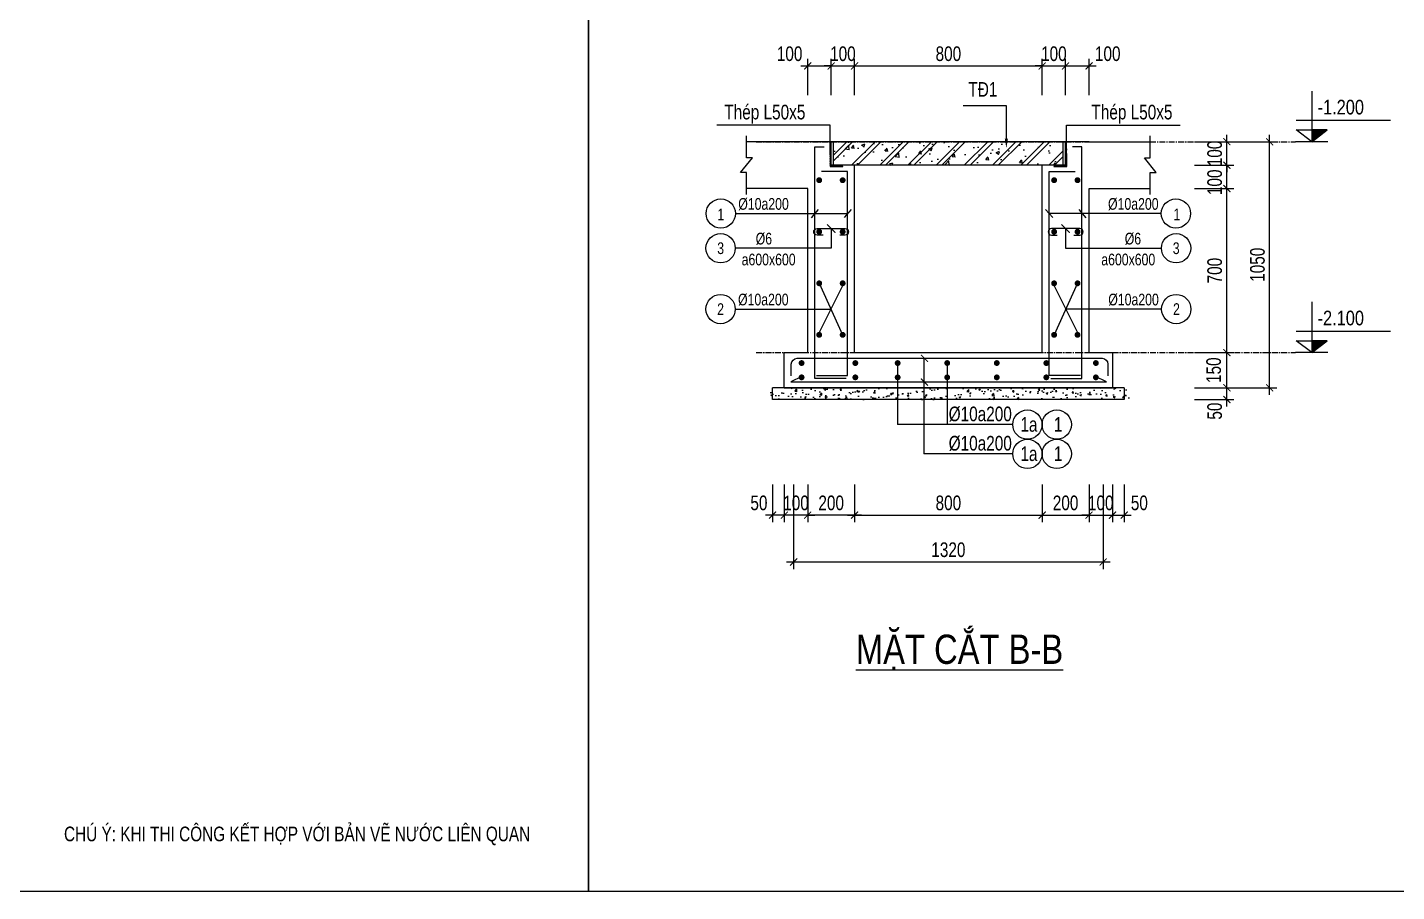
# Model space of a CAD drawing. Extents: x -165145 to 691808, y -202842 to 311040.
# Drawn here: x 222421 to 228262, y -181747 to -178058 of the extents above; entities that cross this region are included whole.
import ezdxf
from ezdxf.enums import TextEntityAlignment as Align

# ---------------------------------------------------------------- set-up
doc = ezdxf.new("R2010")
doc.units = 0
doc.header["$LTSCALE"] = 10
doc.header["$MEASUREMENT"] = 0
doc.linetypes.add('111$0$CONTINOUS', pattern=[0])
doc.linetypes.add('CENTER', pattern=[2, 1.25, -0.25, 0.25, -0.25])
doc.layers.get('0').update_dxf_attribs({"linetype": 'CONTINUOUS'})
doc.layers.get('Defpoints').update_dxf_attribs({"color": 5, "linetype": 'CONTINUOUS'})
for name, color, linetype in [('111$0$BE', 6, 'CONTINUOUS'), ('6', 6, 'CONTINUOUS'), ('GE_KC_CHI', 1, 'CONTINUOUS'), ('GE_KC_STEEL', 6, 'CONTINUOUS'), ('GE_KC_TEXT_TK', 4, 'CONTINUOUS'), ('KCS_CHI', 1, 'CONTINUOUS')]:
    doc.layers.add(name, color=color, linetype=linetype)
for name, color, linetype, lineweight in [('111$0$hatch', 8, 'CONTINUOUS', 5), ('GE_KC_CHAMTHEP', 6, 'CONTINUOUS', 20), ('GE_KC_DIM', 1, 'CONTINUOUS', 20), ('GE_KC_GHICHU', 4, 'CONTINUOUS', 20), ('GE_KC_NETMANH', 8, 'CONTINUOUS', 20), ('GE_KC_NETTHAY', 2, 'CONTINUOUS', 20), ('GE_KC_TEXT', 4, 'CONTINUOUS', 20), ('KC-HATCH', 8, 'CONTINUOUS', 20), ('KC-NETMANH', 8, 'CONTINUOUS', 20), ('KC-NETTHAY COT', 2, 'CONTINUOUS', 20), ('KT-NetTruc', 5, 'CENTER', 15)]:
    doc.layers.add(name, color=color, linetype=linetype, lineweight=lineweight)
doc.styles.add('1-vni', font='')
doc.styles.add('BAU Dim', font='simplex.shx', dxfattribs={"width": 0.7})
doc.styles.add('GE_KC-Arial', font='arial.ttf', dxfattribs={"width": 0.75})
doc.styles.add('GE_KC_BIGTEXT', font='arial.ttf', dxfattribs={"width": 0.75})
doc.styles.add('GE_KC_SMTEXT', font='arial.ttf', dxfattribs={"width": 0.7})
doc.styles.add('GE_KC_TEXT', font='arial.ttf', dxfattribs={"width": 0.8})
doc.styles.add('P_ARIAL', font='arial.ttf')
doc.styles.add('VNCC-Arial', font='arial.ttf', dxfattribs={"width": 0.8})
doc.styles.get('1-vni').set_extended_font_data('VNI-Helve-Condense')
doc.dimstyles.new('Copy of DIM100', dxfattribs={"dimtxt": 90, "dimasz": 25, "dimexe": 30, "dimexo": 0, "dimgap": 25, "dimtad": 1, "dimdec": 0, "dimrnd": 5, "dimzin": 0, "dimdsep": 46, "dimtxsty": '1-vni', "dimblk": 'ARCHTICK', "dimblk1": 'OBLIQUE', "dimblk2": 'ARCHTICK', "dimcen": 75, "dimdle": 60, "dimclrd": 256, "dimclre": 256, "dimclrt": 3, "dimadec": 0, "dimazin": 0, "dimtfac": 1, "dimtdec": 0, "dimtix": 1, "dimtmove": 2, "dimatfit": 3, "dimfxl": 1, "dimtvp": 0.833333, "dimtolj": 1, "dimtzin": 0, "dimarcsym": 1})
doc.dimstyles.new('GE_KC_DIM25', dxfattribs={"dimscale": 25, "dimtxt": 2.5, "dimasz": 1.2, "dimexe": 1.2, "dimexo": 0, "dimgap": 0.8, "dimtad": 1, "dimdec": 0, "dimzin": 1, "dimdsep": 46, "dimtxsty": 'GE_KC-Arial', "dimblk": 'ARCHTICK', "dimcen": 1.2, "dimdle": 1.2, "dimclrd": 1, "dimclre": 1, "dimclrt": 4, "dimadec": 0, "dimazin": 0, "dimtfac": 1, "dimtdec": 0, "dimtix": 1, "dimtmove": 2, "dimatfit": 3, "dimfxl": 0.15, "dimtvp": 0.833333, "dimtolj": 1, "dimtzin": 0, "dimarcsym": 0})
doc.dimstyles.new('GE_KC_DIM30', dxfattribs={"dimscale": 30, "dimtxt": 2, "dimasz": 1.2, "dimexe": 1.2, "dimexo": 0, "dimgap": 0.8, "dimtad": 1, "dimdec": 0, "dimzin": 1, "dimdsep": 46, "dimtxsty": 'GE_KC-Arial', "dimblk": 'ARCHTICK', "dimcen": 1.2, "dimdle": 1.2, "dimclrd": 1, "dimclre": 1, "dimclrt": 4, "dimadec": 0, "dimazin": 0, "dimtfac": 1, "dimtdec": 0, "dimtix": 1, "dimtmove": 2, "dimatfit": 3, "dimfxl": 0.15, "dimtvp": 0.833333, "dimtolj": 1, "dimtzin": 0, "dimarcsym": 0})

# ---------------------------------------------------------------- blocks, each defined once
blk = doc.blocks.new('_ArchTick')
at = {"color": 0, "linetype": 'ByBlock', "const_width": 0.15}
blk.add_lwpolyline([(-0.5, -0.5), (0.5, 0.5)], dxfattribs=at)
blk = doc.blocks.new('*D3333')
at = {"layer": 'Defpoints', "color": 0, "transparency": 16777216}
for p in [(225949.5, -180009.3, 0), (226749.5, -180009.3, 0), (226749.5, -180140)]:
    blk.add_point(p, dxfattribs=at)
at = {"layer": 'GE_KC_DIM', "color": 1, "lineweight": -2, "transparency": 16777216}
for p, q in [((225949.5, -180009.3), (225949.5, -180170)), ((226749.5, -180009.3), (226749.5, -180170)), ((225919.5, -180140), (226779.5, -180140))]:
    blk.add_line(p, q, dxfattribs=at)
at = {"layer": 'GE_KC_DIM', "color": 1, "lineweight": -2, "transparency": 16777216, "xscale": 30, "yscale": 30, "zscale": 30, "rotation": 180}
blk.add_blockref('_ArchTick', (225949.5, -180140), dxfattribs=at)
at = {"layer": 'GE_KC_DIM', "color": 1, "lineweight": -2, "transparency": 16777216, "xscale": 30, "yscale": 30, "zscale": 30}
blk.add_blockref('_ArchTick', (226749.5, -180140), dxfattribs=at)
at = {"layer": 'GE_KC_DIM', "color": 4, "transparency": 16777216, "insert": (226349.5, -180088.1), "char_height": 62.5, "attachment_point": 5, "style": 'GE_KC-Arial'}
blk.add_mtext('\\A1;800', dxfattribs=at)
blk = doc.blocks.new('*D3336')
at = {"layer": 'Defpoints', "color": 0, "transparency": 16777216}
for p in [(227400, -179596.5, 0), (227537.6, -179596.5), (227400, -179646.5, 0)]:
    blk.add_point(p, dxfattribs=at)
at = {"layer": 'GE_KC_DIM', "color": 1, "lineweight": -2, "transparency": 16777216}
for p, q in [((227400, -179596.5), (227567.6, -179596.5)), ((227537.6, -179676.5), (227537.6, -179566.5)), ((227400, -179646.5), (227567.6, -179646.5))]:
    blk.add_line(p, q, dxfattribs=at)
at = {"layer": 'GE_KC_DIM', "color": 1, "lineweight": -2, "transparency": 16777216, "xscale": 30, "yscale": 30, "zscale": 30}
for p, rotation in [((227537.6, -179596.5), 90), ((227537.6, -179646.5), 270)]:
    blk.add_blockref('_ArchTick', p, dxfattribs=dict(at, rotation=rotation))
at = {"layer": 'GE_KC_DIM', "color": 4, "transparency": 16777216, "insert": (227485.7, -179696.1), "char_height": 62.5, "attachment_point": 5, "rotation": 90, "style": 'GE_KC-Arial'}
blk.add_mtext('\\A1;50', dxfattribs=at)
blk = doc.blocks.new('*D3337')
at = {"layer": 'Defpoints', "color": 0, "transparency": 16777216}
for p in [(227400, -179446.5, 0), (227537.6, -179446.5), (227400, -179596.5, 0)]:
    blk.add_point(p, dxfattribs=at)
at = {"layer": 'GE_KC_DIM', "color": 1, "lineweight": -2, "transparency": 16777216}
for p, q in [((227537.6, -179626.5), (227537.6, -179416.5)), ((227400, -179446.5), (227567.6, -179446.5)), ((227400, -179596.5), (227567.6, -179596.5))]:
    blk.add_line(p, q, dxfattribs=at)
at = {"layer": 'GE_KC_DIM', "color": 1, "lineweight": -2, "transparency": 16777216, "xscale": 30, "yscale": 30, "zscale": 30}
for p, rotation in [((227537.6, -179446.5), 90), ((227537.6, -179596.5), 270)]:
    blk.add_blockref('_ArchTick', p, dxfattribs=dict(at, rotation=rotation))
at = {"layer": 'GE_KC_DIM', "color": 4, "transparency": 16777216, "insert": (227481.5, -179521.5), "char_height": 62.5, "attachment_point": 5, "rotation": 90, "style": 'GE_KC-Arial'}
blk.add_mtext('\\A1;150', dxfattribs=at)
blk = doc.blocks.new('chamthep')
at = {"layer": 'GE_KC_CHAMTHEP', "color": 6, "const_width": 0.576}
blk.add_lwpolyline([(473365.59, -976833.95, 1), (473366.16, -976833.95, 1)], format="xyb", close=True, dxfattribs=at)
blk = doc.blocks.new('*D3354')
at = {"layer": 'Defpoints', "color": 0, "transparency": 16777216}
for p in [(225689.5, -180009.3), (227009.5, -180009.3), (227009.5, -180340)]:
    blk.add_point(p, dxfattribs=at)
at = {"layer": 'GE_KC_DIM', "color": 1, "lineweight": -2, "transparency": 16777216}
for p, q in [((225689.5, -180009.3), (225689.5, -180370)), ((227009.5, -180009.3), (227009.5, -180370)), ((225659.5, -180340), (227039.5, -180340))]:
    blk.add_line(p, q, dxfattribs=at)
at = {"layer": 'GE_KC_DIM', "color": 1, "lineweight": -2, "transparency": 16777216, "xscale": 30, "yscale": 30, "zscale": 30, "rotation": 180}
blk.add_blockref('_ArchTick', (225689.5, -180340), dxfattribs=at)
at = {"layer": 'GE_KC_DIM', "color": 1, "lineweight": -2, "transparency": 16777216, "xscale": 30, "yscale": 30, "zscale": 30}
blk.add_blockref('_ArchTick', (227009.5, -180340), dxfattribs=at)
at = {"layer": 'GE_KC_DIM', "color": 4, "transparency": 16777216, "insert": (226349.5, -180288), "char_height": 62.5, "attachment_point": 5, "style": 'GE_KC-Arial'}
blk.add_mtext('\\A1;1320', dxfattribs=at)
blk = doc.blocks.new('caodo')
at = {"layer": 'GE_KC_NETMANH', "linetype": 'Continuous'}
blk.add_hatch(color=256, dxfattribs=at).paths.add_polyline_path([(2.64, 2.01), (0, 2.01), (0, 0)])
for p, q in [((2.78, 0), (-2.78, 0)), ((0, 0), (2.64, 2.01)), ((2.64, 2.01), (0, 2.01))]:
    blk.add_line(p, q, dxfattribs=at)
for points in [[(0, 8.66), (0, 0), (-2.64, 2.01), (0, 2.01)], [(0, 8.66), (0, 0), (-2.64, 2.01), (0, 2.01)], [(0, 8.66), (0, 0), (2.64, 2.01), (0, 2.01)], [(-2.64, 3.66), (13.44, 3.66)]]:
    blk.add_lwpolyline(points, dxfattribs=at)
blk = doc.blocks.new('*D3371')
at = {"layer": 'Defpoints', "color": 0, "transparency": 16777216}
for p in [(227400, -178746.5), (227537.6, -178746.5), (227400, -179446.5)]:
    blk.add_point(p, dxfattribs=at)
at = {"layer": 'GE_KC_DIM', "color": 1, "lineweight": -2, "transparency": 16777216}
for p, q in [((227537.6, -179476.5), (227537.6, -178716.5)), ((227400, -178746.5), (227567.6, -178746.5)), ((227400, -179446.5), (227567.6, -179446.5))]:
    blk.add_line(p, q, dxfattribs=at)
at = {"layer": 'GE_KC_DIM', "color": 1, "lineweight": -2, "transparency": 16777216, "xscale": 30, "yscale": 30, "zscale": 30}
for p, rotation in [((227537.6, -178746.5), 90), ((227537.6, -179446.5), 270)]:
    blk.add_blockref('_ArchTick', p, dxfattribs=dict(at, rotation=rotation))
at = {"layer": 'GE_KC_DIM', "color": 4, "transparency": 16777216, "insert": (227485.7, -179096.5), "char_height": 62.5, "attachment_point": 5, "rotation": 90, "style": 'GE_KC-Arial'}
blk.add_mtext('\\A1;700', dxfattribs=at)
blk = doc.blocks.new('*D3372')
at = {"layer": 'Defpoints', "color": 0, "transparency": 16777216}
for p in [(227400, -178646.5), (227537.6, -178646.5), (227400, -178746.5)]:
    blk.add_point(p, dxfattribs=at)
at = {"layer": 'GE_KC_DIM', "color": 1, "lineweight": -2, "transparency": 16777216}
for p, q in [((227537.6, -178776.5), (227537.6, -178616.5)), ((227400, -178646.5), (227567.6, -178646.5)), ((227400, -178746.5), (227567.6, -178746.5))]:
    blk.add_line(p, q, dxfattribs=at)
at = {"layer": 'GE_KC_DIM', "color": 1, "lineweight": -2, "transparency": 16777216, "xscale": 30, "yscale": 30, "zscale": 30}
for p, rotation in [((227537.6, -178646.5), 90), ((227537.6, -178746.5), 270)]:
    blk.add_blockref('_ArchTick', p, dxfattribs=dict(at, rotation=rotation))
at = {"layer": 'GE_KC_DIM', "color": 4, "transparency": 16777216, "insert": (227485.7, -178719.6), "char_height": 62.5, "attachment_point": 5, "rotation": 90, "style": 'GE_KC-Arial'}
blk.add_mtext('\\A1;100', dxfattribs=at)
blk = doc.blocks.new('*D3373')
at = {"layer": 'Defpoints', "color": 0, "transparency": 16777216}
for p in [(227400, -178546.5), (227537.6, -178546.5), (227400, -178646.5)]:
    blk.add_point(p, dxfattribs=at)
at = {"layer": 'GE_KC_DIM', "color": 1, "lineweight": -2, "transparency": 16777216}
for p, q in [((227400, -178546.5), (227567.6, -178546.5)), ((227537.6, -178546.5), (227537.6, -178516.5)), ((227537.6, -178646.5), (227537.6, -178546.5)), ((227400, -178646.5), (227567.6, -178646.5)), ((227537.6, -178646.5), (227537.6, -178676.5))]:
    blk.add_line(p, q, dxfattribs=at)
at = {"layer": 'GE_KC_DIM', "color": 1, "lineweight": -2, "transparency": 16777216, "xscale": 30, "yscale": 30, "zscale": 30}
for p, rotation in [((227537.6, -178546.5), 270), ((227537.6, -178646.5), 90)]:
    blk.add_blockref('_ArchTick', p, dxfattribs=dict(at, rotation=rotation))
at = {"layer": 'GE_KC_DIM', "color": 4, "transparency": 16777216, "insert": (227485.7, -178596.5), "char_height": 62.5, "attachment_point": 5, "rotation": 90, "style": 'GE_KC-Arial'}
blk.add_mtext('\\A1;100', dxfattribs=at)
blk = doc.blocks.new('*D3374')
at = {"layer": 'Defpoints', "color": 0, "transparency": 16777216}
for p in [(227400, -178546.5), (227720, -178546.5), (227400, -179596.5)]:
    blk.add_point(p, dxfattribs=at)
at = {"layer": 'GE_KC_DIM', "color": 1, "lineweight": -2, "transparency": 16777216}
for p, q in [((227400, -178546.5), (227750, -178546.5)), ((227720, -179626.5), (227720, -178516.5)), ((227400, -179596.5), (227750, -179596.5))]:
    blk.add_line(p, q, dxfattribs=at)
at = {"layer": 'GE_KC_DIM', "color": 1, "lineweight": -2, "transparency": 16777216, "xscale": 30, "yscale": 30, "zscale": 30}
for p, rotation in [((227720, -178546.5), 90), ((227720, -179596.5), 270)]:
    blk.add_blockref('_ArchTick', p, dxfattribs=dict(at, rotation=rotation))
at = {"layer": 'GE_KC_DIM', "color": 4, "transparency": 16777216, "insert": (227668.1, -179071.5), "char_height": 62.5, "attachment_point": 5, "rotation": 90, "style": 'GE_KC-Arial'}
blk.add_mtext('\\A1;1050', dxfattribs=at)
blk = doc.blocks.new('*D3342')
at = {"layer": 'Defpoints', "color": 0, "transparency": 16777216}
for p in [(225849.5, -178223.1), (225749.5, -178347.7), (225849.5, -178347.7)]:
    blk.add_point(p, dxfattribs=at)
at = {"layer": 'GE_KC_DIM', "color": 1, "lineweight": -2, "transparency": 16777216}
for p, q in [((225749.5, -178347.7), (225749.5, -178193.1)), ((225849.5, -178347.7), (225849.5, -178193.1)), ((225719.5, -178223.1), (225879.5, -178223.1))]:
    blk.add_line(p, q, dxfattribs=at)
at = {"layer": 'GE_KC_DIM', "color": 1, "lineweight": -2, "transparency": 16777216, "xscale": 30, "yscale": 30, "zscale": 30, "rotation": 180}
blk.add_blockref('_ArchTick', (225749.5, -178223.1), dxfattribs=at)
at = {"layer": 'GE_KC_DIM', "color": 1, "lineweight": -2, "transparency": 16777216, "xscale": 30, "yscale": 30, "zscale": 30}
blk.add_blockref('_ArchTick', (225849.5, -178223.1), dxfattribs=at)
at = {"layer": 'GE_KC_DIM', "color": 4, "transparency": 16777216, "insert": (225672.2, -178171.2), "char_height": 62.5, "attachment_point": 5, "style": 'GE_KC-Arial'}
blk.add_mtext('\\A1;100', dxfattribs=at)
blk = doc.blocks.new('*D3343')
at = {"layer": 'Defpoints', "color": 0, "transparency": 16777216}
for p in [(225949.5, -178223.1), (225849.5, -178347.7), (225949.5, -178347.7)]:
    blk.add_point(p, dxfattribs=at)
at = {"layer": 'GE_KC_DIM', "color": 1, "lineweight": -2, "transparency": 16777216}
for p, q in [((225849.5, -178347.7), (225849.5, -178193.1)), ((225949.5, -178347.7), (225949.5, -178193.1)), ((225849.5, -178223.1), (225819.5, -178223.1)), ((225849.5, -178223.1), (225949.5, -178223.1)), ((225949.5, -178223.1), (225979.5, -178223.1))]:
    blk.add_line(p, q, dxfattribs=at)
at = {"layer": 'GE_KC_DIM', "color": 1, "lineweight": -2, "transparency": 16777216, "xscale": 30, "yscale": 30, "zscale": 30}
blk.add_blockref('_ArchTick', (225849.5, -178223.1), dxfattribs=at)
at = {"layer": 'GE_KC_DIM', "color": 1, "lineweight": -2, "transparency": 16777216, "xscale": 30, "yscale": 30, "zscale": 30, "rotation": 180}
blk.add_blockref('_ArchTick', (225949.5, -178223.1), dxfattribs=at)
at = {"layer": 'GE_KC_DIM', "color": 4, "transparency": 16777216, "insert": (225899.5, -178171.2), "char_height": 62.5, "attachment_point": 5, "style": 'GE_KC-Arial'}
blk.add_mtext('\\A1;100', dxfattribs=at)
blk = doc.blocks.new('*D3344')
at = {"layer": 'Defpoints', "color": 0, "transparency": 16777216}
for p in [(226749.5, -178223.1), (225949.5, -178347.7), (226749.5, -178347.7)]:
    blk.add_point(p, dxfattribs=at)
at = {"layer": 'GE_KC_DIM', "color": 1, "lineweight": -2, "transparency": 16777216}
for p, q in [((225949.5, -178347.7), (225949.5, -178193.1)), ((226749.5, -178347.7), (226749.5, -178193.1)), ((225919.5, -178223.1), (226779.5, -178223.1))]:
    blk.add_line(p, q, dxfattribs=at)
at = {"layer": 'GE_KC_DIM', "color": 1, "lineweight": -2, "transparency": 16777216, "xscale": 30, "yscale": 30, "zscale": 30, "rotation": 180}
blk.add_blockref('_ArchTick', (225949.5, -178223.1), dxfattribs=at)
at = {"layer": 'GE_KC_DIM', "color": 1, "lineweight": -2, "transparency": 16777216, "xscale": 30, "yscale": 30, "zscale": 30}
blk.add_blockref('_ArchTick', (226749.5, -178223.1), dxfattribs=at)
at = {"layer": 'GE_KC_DIM', "color": 4, "transparency": 16777216, "insert": (226349.5, -178171.2), "char_height": 62.5, "attachment_point": 5, "style": 'GE_KC-Arial'}
blk.add_mtext('\\A1;800', dxfattribs=at)
blk = doc.blocks.new('*D3345')
at = {"layer": 'Defpoints', "color": 0, "transparency": 16777216}
for p in [(226849.5, -178223.1), (226749.5, -178347.7), (226849.5, -178347.7)]:
    blk.add_point(p, dxfattribs=at)
at = {"layer": 'GE_KC_DIM', "color": 1, "lineweight": -2, "transparency": 16777216}
for p, q in [((226749.5, -178347.7), (226749.5, -178193.1)), ((226849.5, -178347.7), (226849.5, -178193.1)), ((226749.5, -178223.1), (226719.5, -178223.1)), ((226749.5, -178223.1), (226849.5, -178223.1)), ((226849.5, -178223.1), (226879.5, -178223.1))]:
    blk.add_line(p, q, dxfattribs=at)
at = {"layer": 'GE_KC_DIM', "color": 1, "lineweight": -2, "transparency": 16777216, "xscale": 30, "yscale": 30, "zscale": 30}
blk.add_blockref('_ArchTick', (226749.5, -178223.1), dxfattribs=at)
at = {"layer": 'GE_KC_DIM', "color": 1, "lineweight": -2, "transparency": 16777216, "xscale": 30, "yscale": 30, "zscale": 30, "rotation": 180}
blk.add_blockref('_ArchTick', (226849.5, -178223.1), dxfattribs=at)
at = {"layer": 'GE_KC_DIM', "color": 4, "transparency": 16777216, "insert": (226799.5, -178171.2), "char_height": 62.5, "attachment_point": 5, "style": 'GE_KC-Arial'}
blk.add_mtext('\\A1;100', dxfattribs=at)
blk = doc.blocks.new('*D3346')
at = {"layer": 'Defpoints', "color": 0, "transparency": 16777216}
for p in [(226949.5, -178223.1), (226849.5, -178347.7), (226949.5, -178347.7)]:
    blk.add_point(p, dxfattribs=at)
at = {"layer": 'GE_KC_DIM', "color": 1, "lineweight": -2, "transparency": 16777216}
for p, q in [((226849.5, -178347.7), (226849.5, -178193.1)), ((226949.5, -178347.7), (226949.5, -178193.1)), ((226819.5, -178223.1), (226979.5, -178223.1))]:
    blk.add_line(p, q, dxfattribs=at)
at = {"layer": 'GE_KC_DIM', "color": 1, "lineweight": -2, "transparency": 16777216, "xscale": 30, "yscale": 30, "zscale": 30, "rotation": 180}
blk.add_blockref('_ArchTick', (226849.5, -178223.1), dxfattribs=at)
at = {"layer": 'GE_KC_DIM', "color": 1, "lineweight": -2, "transparency": 16777216, "xscale": 30, "yscale": 30, "zscale": 30}
blk.add_blockref('_ArchTick', (226949.5, -178223.1), dxfattribs=at)
at = {"layer": 'GE_KC_DIM', "color": 4, "transparency": 16777216, "insert": (227029.3, -178171.2), "char_height": 62.5, "attachment_point": 5, "style": 'GE_KC-Arial'}
blk.add_mtext('\\A1;100', dxfattribs=at)
blk = doc.blocks.new('_Oblique')
at = {"color": 0, "linetype": 'ByBlock', "lineweight": -2}
blk.add_line((-0.5, -0.5), (0.5, 0.5), dxfattribs=at)
blk = doc.blocks.new('*D3404')
at = {"layer": 'Defpoints', "color": 0, "transparency": 16777216}
for p in [(226749.5, -180009.3), (226949.5, -180009.3), (226949.5, -180140)]:
    blk.add_point(p, dxfattribs=at)
at = {"layer": 'GE_KC_DIM', "color": 1, "lineweight": -2, "transparency": 16777216}
for p, q in [((226749.5, -180009.3), (226749.5, -180170)), ((226949.5, -180009.3), (226949.5, -180170)), ((226719.5, -180140), (226979.5, -180140))]:
    blk.add_line(p, q, dxfattribs=at)
at = {"layer": 'GE_KC_DIM', "color": 1, "lineweight": -2, "transparency": 16777216, "xscale": 30, "yscale": 30, "zscale": 30, "rotation": 180}
blk.add_blockref('_ArchTick', (226749.5, -180140), dxfattribs=at)
at = {"layer": 'GE_KC_DIM', "color": 1, "lineweight": -2, "transparency": 16777216, "xscale": 30, "yscale": 30, "zscale": 30}
blk.add_blockref('_ArchTick', (226949.5, -180140), dxfattribs=at)
at = {"layer": 'GE_KC_DIM', "color": 4, "transparency": 16777216, "insert": (226849.5, -180088.1), "char_height": 62.5, "attachment_point": 5, "style": 'GE_KC-Arial'}
blk.add_mtext('\\A1;200', dxfattribs=at)
blk = doc.blocks.new('*D3405')
at = {"layer": 'Defpoints', "color": 0, "transparency": 16777216}
for p in [(226949.5, -180009.3), (227049.5, -180009.3), (227049.5, -180140)]:
    blk.add_point(p, dxfattribs=at)
at = {"layer": 'GE_KC_DIM', "color": 1, "lineweight": -2, "transparency": 16777216}
for p, q in [((226949.5, -180009.3), (226949.5, -180170)), ((227049.5, -180009.3), (227049.5, -180170)), ((226949.5, -180140), (226919.5, -180140)), ((226949.5, -180140), (227049.5, -180140)), ((227049.5, -180140), (227079.5, -180140))]:
    blk.add_line(p, q, dxfattribs=at)
at = {"layer": 'GE_KC_DIM', "color": 1, "lineweight": -2, "transparency": 16777216, "xscale": 30, "yscale": 30, "zscale": 30}
blk.add_blockref('_ArchTick', (226949.5, -180140), dxfattribs=at)
at = {"layer": 'GE_KC_DIM', "color": 1, "lineweight": -2, "transparency": 16777216, "xscale": 30, "yscale": 30, "zscale": 30, "rotation": 180}
blk.add_blockref('_ArchTick', (227049.5, -180140), dxfattribs=at)
at = {"layer": 'GE_KC_DIM', "color": 4, "transparency": 16777216, "insert": (226999.5, -180088.1), "char_height": 62.5, "attachment_point": 5, "style": 'GE_KC-Arial'}
blk.add_mtext('\\A1;100', dxfattribs=at)
blk = doc.blocks.new('*D3406')
at = {"layer": 'Defpoints', "color": 0, "transparency": 16777216}
for p in [(227049.5, -180009.3), (227099.5, -180009.3), (227099.5, -180140)]:
    blk.add_point(p, dxfattribs=at)
at = {"layer": 'GE_KC_DIM', "color": 1, "lineweight": -2, "transparency": 16777216}
for p, q in [((227049.5, -180009.3), (227049.5, -180170)), ((227099.5, -180009.3), (227099.5, -180170)), ((227019.5, -180140), (227129.5, -180140))]:
    blk.add_line(p, q, dxfattribs=at)
at = {"layer": 'GE_KC_DIM', "color": 1, "lineweight": -2, "transparency": 16777216, "xscale": 30, "yscale": 30, "zscale": 30, "rotation": 180}
blk.add_blockref('_ArchTick', (227049.5, -180140), dxfattribs=at)
at = {"layer": 'GE_KC_DIM', "color": 1, "lineweight": -2, "transparency": 16777216, "xscale": 30, "yscale": 30, "zscale": 30}
blk.add_blockref('_ArchTick', (227099.5, -180140), dxfattribs=at)
at = {"layer": 'GE_KC_DIM', "color": 4, "transparency": 16777216, "insert": (227164.2, -180088.1), "char_height": 62.5, "attachment_point": 5, "style": 'GE_KC-Arial'}
blk.add_mtext('\\A1;50', dxfattribs=at)
blk = doc.blocks.new('*D3407')
at = {"layer": 'Defpoints', "color": 0, "transparency": 16777216}
for p in [(225749.5, -180009.3), (225949.5, -180009.3), (225749.5, -180140)]:
    blk.add_point(p, dxfattribs=at)
at = {"layer": 'GE_KC_DIM', "color": 1, "lineweight": -2, "transparency": 16777216}
for p, q in [((225749.5, -180009.3), (225749.5, -180170)), ((225949.5, -180009.3), (225949.5, -180170)), ((225979.5, -180140), (225719.5, -180140))]:
    blk.add_line(p, q, dxfattribs=at)
at = {"layer": 'GE_KC_DIM', "color": 1, "lineweight": -2, "transparency": 16777216, "xscale": 30, "yscale": 30, "zscale": 30, "rotation": 180}
blk.add_blockref('_ArchTick', (225749.5, -180140), dxfattribs=at)
at = {"layer": 'GE_KC_DIM', "color": 1, "lineweight": -2, "transparency": 16777216, "xscale": 30, "yscale": 30, "zscale": 30}
blk.add_blockref('_ArchTick', (225949.5, -180140), dxfattribs=at)
at = {"layer": 'GE_KC_DIM', "color": 4, "transparency": 16777216, "insert": (225849.5, -180088.1), "char_height": 62.5, "attachment_point": 5, "style": 'GE_KC-Arial'}
blk.add_mtext('\\A1;200', dxfattribs=at)
blk = doc.blocks.new('*D3408')
at = {"layer": 'Defpoints', "color": 0, "transparency": 16777216}
for p in [(225649.5, -180009.3), (225749.5, -180009.3), (225649.5, -180140)]:
    blk.add_point(p, dxfattribs=at)
at = {"layer": 'GE_KC_DIM', "color": 1, "lineweight": -2, "transparency": 16777216}
for p, q in [((225649.5, -180009.3), (225649.5, -180170)), ((225749.5, -180009.3), (225749.5, -180170)), ((225649.5, -180140), (225619.5, -180140)), ((225749.5, -180140), (225649.5, -180140)), ((225749.5, -180140), (225779.5, -180140))]:
    blk.add_line(p, q, dxfattribs=at)
at = {"layer": 'GE_KC_DIM', "color": 1, "lineweight": -2, "transparency": 16777216, "xscale": 30, "yscale": 30, "zscale": 30}
blk.add_blockref('_ArchTick', (225649.5, -180140), dxfattribs=at)
at = {"layer": 'GE_KC_DIM', "color": 1, "lineweight": -2, "transparency": 16777216, "xscale": 30, "yscale": 30, "zscale": 30, "rotation": 180}
blk.add_blockref('_ArchTick', (225749.5, -180140), dxfattribs=at)
at = {"layer": 'GE_KC_DIM', "color": 4, "transparency": 16777216, "insert": (225699.5, -180088.1), "char_height": 62.5, "attachment_point": 5, "style": 'GE_KC-Arial'}
blk.add_mtext('\\A1;100', dxfattribs=at)
blk = doc.blocks.new('*D3409')
at = {"layer": 'Defpoints', "color": 0, "transparency": 16777216}
for p in [(225599.5, -180009.3), (225649.5, -180009.3), (225599.5, -180140)]:
    blk.add_point(p, dxfattribs=at)
at = {"layer": 'GE_KC_DIM', "color": 1, "lineweight": -2, "transparency": 16777216}
for p, q in [((225599.5, -180009.3), (225599.5, -180170)), ((225649.5, -180009.3), (225649.5, -180170)), ((225679.5, -180140), (225569.5, -180140))]:
    blk.add_line(p, q, dxfattribs=at)
at = {"layer": 'GE_KC_DIM', "color": 1, "lineweight": -2, "transparency": 16777216, "xscale": 30, "yscale": 30, "zscale": 30, "rotation": 180}
blk.add_blockref('_ArchTick', (225599.5, -180140), dxfattribs=at)
at = {"layer": 'GE_KC_DIM', "color": 1, "lineweight": -2, "transparency": 16777216, "xscale": 30, "yscale": 30, "zscale": 30}
blk.add_blockref('_ArchTick', (225649.5, -180140), dxfattribs=at)
at = {"layer": 'GE_KC_DIM', "color": 4, "transparency": 16777216, "insert": (225541.3, -180088.1), "char_height": 62.5, "attachment_point": 5, "style": 'GE_KC-Arial'}
blk.add_mtext('\\A1;50', dxfattribs=at)
blk = doc.blocks.new('*U3455')
at = {"layer": 'GE_KC_CHAMTHEP', "color": 6, "const_width": 12.5}
blk.add_lwpolyline([(6.3, 0, 1), (-6.3, 0, 1)], format="xyb", close=True, dxfattribs=at)
blk = doc.blocks.new('*U3456')
at = {"layer": 'GE_KC_STEEL', "color": 0, "linetype": 'ByBlock', "lineweight": -2, "transparency": 16777216}
for p in [(0, 660), (100, 660), (0, 440), (100, 440), (0, 220), (100, 220), (0, 0), (100, 0)]:
    blk.add_blockref('*U3455', p, dxfattribs=at)
blk = doc.blocks.new('*U3457')
at = {"layer": 'GE_KC_CHAMTHEP', "color": 6, "const_width": 12.5}
blk.add_lwpolyline([(6.3, 0, 1), (-6.3, 0, 1)], format="xyb", close=True, dxfattribs=at)
blk = doc.blocks.new('*U3459')
at = {"layer": 'GE_KC_STEEL', "color": 0, "linetype": 'ByBlock', "lineweight": -2, "transparency": 16777216}
for p in [(0, 660), (100, 660), (0, 440), (100, 440), (0, 220), (100, 220), (0, 0), (100, 0)]:
    blk.add_blockref('*U3457', p, dxfattribs=at)

msp = doc.modelspace()

# ---------------------------------------------------------------- hatches: boundary and pattern name
at = {"layer": 'GE_KC_NETTHAY'}
h = msp.add_hatch(dxfattribs=at)
h.set_pattern_fill('ANSI31', color=256, scale=10)
h.set_pattern_definition([(45, (-5041.7967, -3166.7852), (-0.8838834765, 0.8838834765), [])])
h.paths.add_polyline_path([(226854.53502, -178596.50788), (226849.53502, -178600.2109), (226849.53502, -178646.50788), (226803.23805, -178646.50788), (226799.53502, -178651.50788), (226854.53502, -178651.50788)])
h.paths.add_polyline_path([(225895.832, -178646.50788), (225849.53502, -178646.50788), (225849.53502, -178600.2109), (225844.53502, -178596.50788), (225844.53502, -178651.50788), (225899.53502, -178651.50788)])
at = {"layer": 'KC-HATCH'}
h = msp.add_hatch(dxfattribs=at)
h.set_pattern_fill('BT-01', color=256, scale=20, pattern_type=2)
h.set_pattern_definition([(50, (-2111306.17, 60988.31), (143.4520365, -12.550427), [15, -165]), (355, (-2111306.17, 60988.31), (-27.750267, 150.438427), [12, -132]), (100.4514, (-2111294.22, 60987.27), (115.701876, 137.8879084), [12.748038, -140.228422]), (46.1842, (-2111306.17, 61028.31), (213.44821, -33.103803), [22.5, -247.5]), (96.6356, (-2111288.39, 61025.55), (186.932541, 194.823574), [19.122058, -210.3426]), (351.1842, (-2111306.17, 61028.31), (186.93239, 194.82372), [18, -198]), (21, (-2111286.17, 61018.31), (119.3814104, -80.523778), [15, -165]), (326, (-2111286.17, 61018.31), (48.663066, 145.030009), [12, -132]), (71.4514, (-2111276.22, 61011.6), (168.044526, 64.506099), [12.748038, -140.228422]), (37.5, (-2111306.173, 60988.31), (2.4319711, 66.5787708), [0, -130.4, 0, -134, 0, -132.5]), (7.5, (-2111306.17, 60988.31), (52.6139075, 78.8823424), [0, -76.4, 0, -127.4, 0, -50.5]), (327.5, (-2111350.77, 60988.31), (106.7644872, -4.5109743), [0, -50, 0, -156, 0, -207]), (317.5, (-2111370.77, 60988.31), (116.637234, 20.0209965), [0, -65, 0, -103.6, 0, -147]), (45, (-2111306.17, 60988.31), (-60.1040764, 60.1040764), []), (45, (-2111306.17, 61012.81), (-60.1040764, 60.1040764), [])])
h.paths.add_polyline_path([(226839.53502, -178546.50788), (225859.53502, -178546.50788), (225859.53502, -178646.50788), (226839.53502, -178646.50788)])
h = msp.add_hatch(dxfattribs=at)
h.set_pattern_fill('BTLOT', color=256, scale=10, pattern_type=2)
h.set_pattern_definition([(50, (-2111306.17, 60838.31), (71.7260183, -6.2752135), [7.5, -82.5]), (355, (-2111306.17, 60838.31), (-13.8751334, 75.2192134), [6, -66]), (100.4514445, (-2111300.195, 60837.79), (57.8508847, 68.943999), [6.3740192, -70.1142112]), (46.1842, (-2111306.17, 60858.31), (106.724133, -16.551928), [11.25, -123.75]), (96.6356355, (-2111297.28, 60856.93), (93.4661946, 97.41186), [9.561034, -105.171376]), (351.184164, (-2111306.17, 60858.31), (93.4661945, 97.41186), [9, -99]), (21, (-2111296.17, 60853.31), (59.6907052, -40.261889), [7.5, -82.5]), (326, (-2111296.17, 60853.31), (24.3315332, 72.5150045), [6, -66]), (71.4514447, (-2111291.2, 60849.96), (84.0222377, 32.2531153), [6.374019, -70.1142112]), (37.5, (-2111306.173, 60838.312), (1.21598553, 33.28938538), [0, -65.2, 0, -67, 0, -66.25]), (7.5, (-2111306.173, 60838.312), (26.30695374, 39.4411712), [0, -38.2, 0, -63.7, 0, -25.25]), (327.5, (-2111328.473, 60838.312), (53.38224362, -2.25548717), [0, -25, 0, -78, 0, -103.5]), (317.5, (-2111338.473, 60838.31), (58.3186169, 10.0104982), [0, -32.5, 0, -51.8, 0, -73.5])])
h.paths.add_polyline_path([(227119.53502, -179596.50788), (225579.53502, -179596.50788), (225579.53502, -179646.50788), (227119.53502, -179646.50788)])

# ---------------------------------------------------------------- linework, layer by layer
at = {"layer": '111$0$BE'}
msp.add_line((225649.53502, -179596.50788, 0.01255), (227049.53502, -179596.50788, 0.01255), dxfattribs=at)
at = {"layer": '111$0$hatch', "linetype": '111$0$CONTINOUS', "ltscale": 20}
for p, q in [((226596.92403, -178392.59602, 0.01255), (226412.25768, -178392.59602, 0.01255)), ((226596.92403, -178534.09973, 0.01255), (226596.92403, -178392.59602, 0.01255))]:
    msp.add_line(p, q, dxfattribs=at)
msp.add_solid([(226603.5907, -178534.09973, 0.01255), (226596.92403, -178574.09973, 0.01255), (226590.25736, -178534.09973, 0.01255)], dxfattribs=at)
at = {"layer": '6'}
for points in [[(225814.95177, -178945.2652), (225789.12985, -178945.2652, -1), (225789.12985, -178917.10652), (225909.59214, -178917.10652, -1), (225909.59214, -178945.2652), (225886.0219, -178945.2652)], [(226884.11828, -178945.2652), (226909.9402, -178945.2652, 1), (226909.9402, -178917.10652), (226789.47791, -178917.10652, 1), (226789.47791, -178945.2652), (226813.04815, -178945.2652)]]:
    msp.add_lwpolyline(points, format="xyb", dxfattribs=at)
at = {"layer": 'Defpoints'}
for points in [[(216189.79282, -174571.72832), (224814.79282, -174571.72832), (224814.79282, -181746.72832), (216189.79282, -181746.72832)], [(224814.79282, -174571.72832), (233439.79282, -174571.72832), (233439.79282, -181746.72832), (224814.79282, -181746.72832)]]:
    msp.add_lwpolyline(points, close=True, dxfattribs=at)
at = {"layer": 'Defpoints', "color": 0, "linetype": 'ByBlock'}
msp.add_point((227099.53502, -179596.50788, 0.01255), dxfattribs=at)
at = {"layer": 'GE_KC_CHI'}
for p, q in [((225798.52627, -179150.65548), (225898.52627, -179370.65548)), ((225901.13702, -179156.34276), (225798.52627, -179360.65548)), ((226797.93303, -179156.34276), (226900.54378, -179360.65548)), ((226900.54378, -179150.65548), (226800.54378, -179370.65548)), ((226244.48711, -179470.67837), (226244.48711, -179878.61811)), ((226133.10051, -179499.42003), (226133.10051, -179753.61811)), ((226344.48711, -179499.42003), (226344.48711, -179753.61811)), ((226624.42822, -179753.61811), (226133.10051, -179753.61811)), ((226624.42822, -179878.61811), (226244.48711, -179878.61811))]:
    msp.add_line(p, q, dxfattribs=at)
at = {"layer": 'GE_KC_CHI', "elevation": 0.01255}
for points in [[(225441.23207, -178852.80909), (225920.32856, -178852.80909)], [(225793.74149, -178836.23488), (225763.74149, -178871.23488)], [(225934.53502, -178835.30909), (225904.53502, -178870.30909)], [(226764.53502, -178835.30909), (226794.53502, -178870.30909)], [(227257.83798, -178852.80909), (226778.74149, -178852.80909)], [(226905.32856, -178836.23488), (226935.32856, -178871.23488)]]:
    msp.add_lwpolyline(points, dxfattribs=at)
at = {"layer": 'GE_KC_CHI'}
for points in [[(225440.23831, -179260.88793), (225848.63193, -179260.88793)], [(227258.83174, -179260.88793), (226850.43812, -179260.88793)]]:
    msp.add_lwpolyline(points, dxfattribs=at)
at = {"layer": 'GE_KC_NETTHAY'}
for p, q in [((225749.53502, -178546.50788, 0.01255), (225488.40022, -178546.50788, 0.01255)), ((226949.53502, -178546.50788, 0.01255), (225749.53502, -178546.50788, 0.01255)), ((225849.53502, -178646.50788, 0.01255), (225849.53502, -178546.50788, 0.01255)), ((225859.53502, -178646.50788, 0.01255), (225859.53502, -178546.50788, 0.01255)), ((226839.53502, -178646.50788, 0.01255), (226839.53502, -178546.50788, 0.01255)), ((226849.53502, -178646.50788, 0.01255), (226849.53502, -178546.50788, 0.01255)), ((226949.53502, -178546.50788, 0.01255), (227210.66983, -178546.50788, 0.01255)), ((226849.53502, -178646.50788, 0.01255), (225849.53502, -178646.50788, 0.01255)), ((225949.53502, -179446.50788, 0.01255), (225949.53502, -178646.50788, 0.01255)), ((226749.53502, -179446.50788, 0.01255), (226749.53502, -178646.50788, 0.01255)), ((225749.53502, -178746.50788, 0.01255), (225488.40022, -178746.50788, 0.01255)), ((225749.53502, -179446.50788, 0.01255), (225749.53502, -178746.50788, 0.01255)), ((226949.53502, -179446.50788, 0.01255), (226949.53502, -178746.50788, 0.01255)), ((226949.53502, -178746.50788, 0.01255), (227210.66983, -178746.50788, 0.01255)), ((225649.53502, -179596.50788, 0.01255), (225649.53502, -179446.50788, 0.01255)), ((225649.53502, -179446.50788, 0.01255), (225749.53502, -179446.50788, 0.01255)), ((225949.53502, -179446.50788, 0.01255), (226749.53502, -179446.50788, 0.01255)), ((226949.53502, -179446.50788, 0.01255), (227049.53502, -179446.50788, 0.01255)), ((227049.53502, -179446.50788, 0.01255), (227049.53502, -179596.50788, 0.01255))]:
    msp.add_line(p, q, dxfattribs=at)
at = {"layer": 'GE_KC_STEEL', "elevation": 0.01255}
for points in [[(225912.82856, -179557.44417), (225779.53502, -179557.44417), (225779.53502, -178568.18717), (225819.74168, -178568.18717)], [(226786.24149, -179557.44417), (226919.53502, -179557.44417), (226919.53502, -178568.18717), (226879.32837, -178568.18717)], [(225786.24149, -179543.67637), (225919.53502, -179543.67637), (225919.53502, -178673.04845), (225808.74149, -178673.04845)], [(226912.82856, -179543.67637), (226779.53502, -179543.67637), (226779.53502, -178673.04845), (226890.32856, -178673.04845)], [(225724.56743, -179549.08318), (225677.53502, -179571.50788), (227024.53502, -179571.50788), (226977.50262, -179549.08318)]]:
    msp.add_lwpolyline(points, dxfattribs=at)
msp.add_lwpolyline([(225679.46948, -179545.65689), (225679.46948, -179495.65899, -0.4142135575), (225704.48891, -179470.67843), (227005.14392, -179470.67829, -0.4142135575), (227030.12447, -179495.69772), (227030.0856, -179545.69563)], format="xyb", dxfattribs=at)
at = {"layer": 'GE_KC_TEXT_TK', "color": 1}
for centre in [(225378.73207, -178852.80909, 0.01255), (227320.33798, -178852.80909, 0.01255), (225377.94642, -179000.91964), (227321.12363, -179000.91964), (225377.73831, -179260.88793), (227321.33174, -179260.88793), (226686.92822, -179753.61811), (226811.92822, -179753.61811), (226686.92822, -179878.61811), (226811.92822, -179878.61811)]:
    msp.add_circle(centre, 62.5, dxfattribs=at)
at = {"layer": 'KC-NETMANH'}
for p, q in [((225599.53502, -179646.50788, 0.01255), (225599.53502, -179596.50788, 0.01255)), ((227099.53502, -179596.50788, 0.01255), (225599.53502, -179596.50788, 0.01255)), ((227099.53502, -179596.50788, 0.01255), (227099.53502, -179646.50788, 0.01255)), ((227099.53502, -179646.50788, 0.01255), (225599.53502, -179646.50788, 0.01255))]:
    msp.add_line(p, q, dxfattribs=at)
at = {"layer": 'KC-NETTHAY COT', "elevation": 0.01255}
for points in [[(225899.53502, -178651.50788), (225895.832, -178646.50788), (225849.53502, -178646.50788), (225849.53502, -178600.2109), (225844.53502, -178596.50788), (225844.53502, -178651.50788)], [(226854.53502, -178596.50788), (226849.53502, -178600.2109), (226849.53502, -178646.50788), (226803.23805, -178646.50788), (226799.53502, -178651.50788), (226854.53502, -178651.50788)]]:
    msp.add_lwpolyline(points, close=True, dxfattribs=at)
at = {"layer": 'KCS_CHI'}
for points in [[(225488.40022, -178771.50788), (225488.40022, -178677.75788), (225463.40022, -178677.75788), (225513.40022, -178615.25788), (225488.40022, -178615.25788), (225488.40022, -178521.50788)], [(227210.66983, -178771.50788), (227210.66983, -178677.75788), (227235.66983, -178677.75788), (227185.66983, -178615.25788), (227210.66983, -178615.25788), (227210.66983, -178521.50788)]]:
    msp.add_lwpolyline(points, dxfattribs=at)
at = {"layer": 'KT-NetTruc', "ltscale": 2}
for p, q in [((225529.786, -178546.50788, 0.01255), (227829.86497, -178546.50788, 0.01255)), ((225529.786, -179446.50788, 0.01255), (227829.86497, -179446.50788, 0.01255))]:
    msp.add_line(p, q, dxfattribs=at)

# ---------------------------------------------------------------- block references
at = {"layer": 'GE_KC_CHAMTHEP', "color": 7, "xscale": 21.73913043478261, "yscale": 21.73913043478261, "zscale": 21.73913043478261, "rotation": 180}
for p in [(10516285.86273, -21415011.61956), (10516515.06195, -21415011.61956), (10516695.63591, -21415011.61956), (10516907.02251, -21415011.61956), (10517118.4091, -21415011.61956), (10517329.79569, -21415011.61956), (10517541.18228, -21415011.61956)]:
    msp.add_blockref('chamthep', p, dxfattribs=at)
at = {"layer": 'GE_KC_CHAMTHEP', "color": 7, "xscale": -21.73913043478261, "yscale": 21.73913043478261, "zscale": 21.73913043478261}
for p in [(10516285.86273, 21055968.6038), (10516515.06195, 21055968.6038), (10516695.63591, 21055968.6038), (10516907.02251, 21055968.6038), (10517118.4091, 21055968.6038), (10517329.79569, 21055968.6038), (10517541.18228, 21055968.6038)]:
    msp.add_blockref('chamthep', p, dxfattribs=at)
at = {"layer": 'GE_KC_DIM', "color": 1, "xscale": -30, "yscale": 30, "zscale": 30, "rotation": 180}
for p in [(226247.24448, -179470.67838, 0.01255), (226247.24448, -179572.33739, 0.02509)]:
    msp.add_blockref('_ArchTick', p, dxfattribs=at)
at = {"layer": 'GE_KC_NETMANH', "xscale": 25, "yscale": 25, "zscale": 25}
for p in [(227899.42677, -178546.50788, 0.01255), (227899.42677, -179446.50788, 0.01255)]:
    msp.add_blockref('caodo', p, dxfattribs=at)
at = {"layer": 'GE_KC_STEEL'}
msp.add_blockref('*U3456', (225798.52627, -179370.65548), dxfattribs=at)
at = {"layer": 'GE_KC_STEEL', "xscale": -1}
msp.add_blockref('*U3459', (226900.54378, -179370.65548), dxfattribs=at)

# ---------------------------------------------------------------- texts
at = {"layer": 'GE_KC_GHICHU', "linetype": 'Continuous', "style": 'GE_KC-Arial', "width": 0.8}
for s, p in [('-1.200', (227924.42677, -178429.99616, 0.01255)), ('-2.100', (227924.42677, -179329.99616, 0.01255))]:
    msp.add_text(s, height=62.5, dxfattribs=at).set_placement(p)
at = {"layer": 'GE_KC_TEXT', "width": 0.75}
for s, height, style, p in [('TĐ1', 62.5, 'GE_KC_SMTEXT', (226435.03972, -178354.45149, 0.01255)), ('%%C10a200', 50, 'GE_KC_TEXT', (225453.23207, -178836.80909, 0.01255)), ('%%C10a200', 50, 'GE_KC_TEXT', (227030.66063, -178836.80909, 0.01255)), ('%%C6', 50, 'GE_KC_TEXT', (225527.58025, -178984.91964)), ('%%C6', 50, 'GE_KC_TEXT', (227101.88714, -178984.91964)), ('a600x600', 50, 'GE_KC_TEXT', (225467.6903, -179074.04362)), ('a600x600', 50, 'GE_KC_TEXT', (227001.85212, -179074.04362)), ('%%C10a200', 50, 'GE_KC_TEXT', (225452.23831, -179244.88793)), ('%%C10a200', 50, 'GE_KC_TEXT', (227031.65438, -179244.88793)), ('%%C10a200', 62.5, 'GE_KC_SMTEXT', (226350.81558, -179739.33388)), ('%%C10a200', 62.5, 'GE_KC_SMTEXT', (226350.81558, -179864.33388))]:
    msp.add_text(s, height=height, dxfattribs=dict(at, style=style)).set_placement(p)
at = {"layer": 'GE_KC_TEXT', "linetype": 'Continuous', "style": 'VNCC-Arial', "width": 0.75}
for p in [(225739.43317, -178451.15924), (227305.50787, -178451.15924)]:
    msp.add_text('Thép L50x5', height=62.5, dxfattribs=at).set_placement(p, align=Align.RIGHT)
at = {"layer": 'GE_KC_TEXT', "style": 'P_ARIAL', "width": 0.8}
msp.add_text('%%UMẶT CẮT B-B', height=125, dxfattribs=at).set_placement((226397.1588, -180774.90568, 0.01255), align=Align.CENTER)
at = {"layer": 'GE_KC_TEXT', "insert": (222576.80291, -181469.36372), "char_height": 62.5, "attachment_point": 1, "style": 'GE_KC_BIGTEXT'}
msp.add_mtext_dynamic_manual_height_columns('CHÚ Ý: KHI THI CÔNG KẾT HỢP VỚI BẢN VẼ NƯỚC LIÊN QUAN', width=2705.5161294, gutter_width=1, heights=[0], dxfattribs=at)
at = {"layer": 'GE_KC_TEXT_TK', "width": 0.75}
for s, height, style, p in [('1', 50, 'GE_KC_TEXT', (225378.73207, -178857.21228, 0.01255)), ('1', 50, 'GE_KC_TEXT', (227324.25169, -178857.21228, 0.01255)), ('3', 50, 'GE_KC_TEXT', (225377.94642, -179000.91964)), ('3', 50, 'GE_KC_TEXT', (227321.30269, -179000.91964)), ('2', 50, 'GE_KC_TEXT', (225377.73831, -179260.88793)), ('2', 50, 'GE_KC_TEXT', (227322.55957, -179260.88793)), ('1a', 62.5, 'GE_KC_SMTEXT', (226693.13132, -179752.85071)), ('1', 62.5, 'GE_KC_SMTEXT', (226818.13132, -179752.85071)), ('1a', 62.5, 'GE_KC_SMTEXT', (226693.13132, -179877.85071)), ('1', 62.5, 'GE_KC_SMTEXT', (226818.13132, -179877.85071))]:
    msp.add_text(s, height=height, dxfattribs=dict(at, style=style)).set_placement(p, align=Align.MIDDLE_CENTER)

# ---------------------------------------------------------------- dimensions: what is measured, and where the dimension line sits
at = {"layer": 'GE_KC_DIM'}
for base, p1, p2, picture, middle in [((225849.53502, -178223.12353, 0.01255), (225749.53502, -178347.74173, 0.01255), (225849.53502, -178347.74173, 0.01255), '*D3342', (225672.20424, -178171.21272, 0.01255)), ((226949.53502, -178223.12353, 0.01255), (226849.53502, -178347.74173, 0.01255), (226949.53502, -178347.74173, 0.01255), '*D3346', (227029.34785, -178171.21272, 0.01255))]:
    dim = msp.add_linear_dim(base=base, p1=p1, p2=p2, dimstyle='GE_KC_DIM25', dxfattribs=at)
    dim.commit()
    dim.dimension.update_dxf_attribs({"geometry": picture, "text_midpoint": middle, "dimtype": 160})
for base, p1, p2, picture, middle in [((225949.53502, -178223.12353, 0.01255), (225849.53502, -178347.74173, 0.01255), (225949.53502, -178347.74173, 0.01255), '*D3343', (225899.53502, -178171.21272, 0.01255)), ((226749.53502, -178223.12353, 0.01255), (225949.53502, -178347.74173, 0.01255), (226749.53502, -178347.74173, 0.01255), '*D3344', (226349.53502, -178171.21272, 0.01255)), ((226849.53502, -178223.12353, 0.01255), (226749.53502, -178347.74173, 0.01255), (226849.53502, -178347.74173, 0.01255), '*D3345', (226799.53502, -178171.21272, 0.01255))]:
    dim = msp.add_linear_dim(base=base, p1=p1, p2=p2, dimstyle='GE_KC_DIM25', dxfattribs=at)
    dim.commit()
    dim.dimension.update_dxf_attribs({"geometry": picture, "text_midpoint": middle})
for base, p1, p2, angle, picture, middle in [((227537.61399, -178546.50788), (227399.96315, -178646.50788), (227399.96315, -178546.50788), 270, '*D3373', (227485.70318, -178596.50788)), ((227720.02504, -178546.50788), (227399.96315, -179596.50788), (227399.96315, -178546.50788), 270, '*D3374', (227668.11422, -179071.50788)), ((227537.61399, -178746.50788), (227399.96315, -179446.50788), (227399.96315, -178746.50788), 270, '*D3371', (227485.70318, -179096.50788)), ((225649.53502, -180139.96651), (225749.53502, -180009.32372), (225649.53502, -180009.32372), 180, '*D3408', (225699.53502, -180088.0557)), ((227009.53502, -180339.96651, 0.01255), (225689.53502, -180009.32372, 0.01255), (227009.53502, -180009.32372, 0.01255), 180, '*D3354', (226349.53502, -180288.03438, 0.01255)), ((225749.53502, -180139.96651), (225949.53502, -180009.32372), (225749.53502, -180009.32372), 180, '*D3407', (225849.53502, -180088.0557)), ((226949.53502, -180139.96651), (226749.53502, -180009.32372), (226949.53502, -180009.32372), 180, '*D3404', (226849.53502, -180088.0557)), ((227049.53502, -180139.96651), (226949.53502, -180009.32372), (227049.53502, -180009.32372), 180, '*D3405', (226999.53502, -180088.0557))]:
    dim = msp.add_linear_dim(base=base, p1=p1, p2=p2, angle=angle, dimstyle='GE_KC_DIM25', dxfattribs=at)
    dim.commit()
    dim.dimension.update_dxf_attribs({"geometry": picture, "text_midpoint": middle})
for base, p1, p2, angle, picture, middle, dimtype in [((227537.61399, -178646.50788), (227399.96315, -178746.50788), (227399.96315, -178646.50788), 270, '*D3372', (227485.70318, -178719.59573), 160), ((227537.61399, -179446.50788, 0.01255), (227399.96315, -179596.50788), (227399.96315, -179446.50788), 90, '*D3337', (227481.53024, -179521.50788, 0.01255), 161), ((227537.61399, -179596.50788, 0.01255), (227399.96315, -179646.50788), (227399.96315, -179596.50788), 90, '*D3336', (227485.70318, -179696.09573, 0.01255), 161), ((225599.53502, -180139.96651), (225649.53502, -180009.32372), (225599.53502, -180009.32372), 180, '*D3409', (225541.26943, -180088.0557), 160), ((227099.53502, -180139.96651), (227049.53502, -180009.32372), (227099.53502, -180009.32372), 180, '*D3406', (227164.20552, -180088.0557), 160)]:
    dim = msp.add_linear_dim(base=base, p1=p1, p2=p2, angle=angle, dimstyle='GE_KC_DIM25', dxfattribs=at)
    dim.commit()
    dim.dimension.update_dxf_attribs({"geometry": picture, "text_midpoint": middle, "dimtype": dimtype})
dim = msp.add_aligned_dim(p1=(225949.53502, -180009.32372), p2=(226749.53502, -180009.32372), distance=-130.64279, dimstyle='GE_KC_DIM25', dxfattribs=at)
dim.commit()
dim.dimension.update_dxf_attribs({"geometry": '*D3333', "text_midpoint": (226349.53502, -180088.0557, 0.01255)})

# ---------------------------------------------------------------- leaders
at = {"layer": '6'}
for points in [[(225849.72936, -178917.10652), (225849.72936, -179000.91964), (225440.44642, -179000.91964)], [(226849.34069, -178917.10652), (226849.34069, -179000.91964), (227258.62363, -179000.91964)]]:
    msp.add_leader(points, dimstyle='GE_KC_DIM30', override={"dimgap": 0.8, "dimtad": 0, "dimldrblk": 'ArchTick'}, dxfattribs=at)
at = {"layer": 'GE_KC_CHI', "color": 1}
for points in [[(225845.80976, -178600.89824), (225845.80976, -178475.39824), (225361.11221, -178475.39824)], [(226853.26029, -178600.89824), (226853.26029, -178475.39824), (227337.95784, -178475.39824)]]:
    msp.add_leader(points, dimstyle='Copy of DIM100', override={"dimtad": 0, "dimtxsty": 'BAU Dim'}, dxfattribs=at)

doc.saveas('drawing.dxf')
